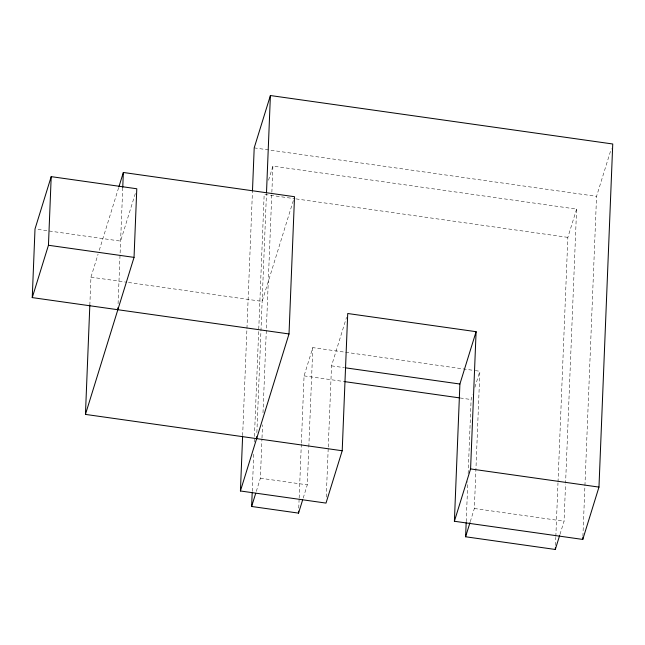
<?xml version="1.0" encoding="UTF-8"?>
<svg xmlns="http://www.w3.org/2000/svg" width="645" height="645" viewBox="0 0 645 645"><rect width="100%" height="100%" fill="white"/><g stroke="black" fill="none" stroke-linecap="round" stroke-linejoin="round"><path stroke-width="0.48" stroke-dasharray="3.23 2.42" d="M89.832 305.214L90.953 277.165L98.088 254.114M118.075 303.755L122.752 187.397M242.641 435.641L252.421 192.145M252.243 491.377L253.816 452.113M254.219 442.043L264.168 194.379L295.031 198.749M256.863 432.626L266.45 193.943M256.299 491.401L260.378 478.211L261.959 438.947M261.999 437.939L262.523 424.853M263.007 412.776L271.819 193.298M271.859 192.291L272.916 166.12L576.598 209.101L565.592 482.944M298.748 508.107L299.111 499.093M299.151 498.093L301.328 443.994M301.368 442.994L304.061 375.882L312.809 347.615L344.624 352.122M303.214 498.045L307.294 484.855L308.786 447.791M308.826 446.783L312.809 347.615M326.249 497.085L328.224 448.001M328.265 446.993L331.522 365.852L346.542 317.316M466.206 521.74L467.819 481.67M468.141 473.656L471.116 399.529L472.575 394.813M470.269 521.692L474.349 508.502L479.864 371.262L473.898 370.415M555.474 545.436L555.797 537.382M555.837 536.374L557.981 483.016M558.022 482.009L567.85 237.368L576.598 209.101M559.981 534.391L564.061 521.2L565.552 483.952M582.895 536.422L596.552 196.338L611.275 148.753M99.274 250.276L118.591 187.848M135.321 193.516L120.591 241.101L35.999 229.128M268.538 180.245L272.916 166.12M293.338 200.555L262.128 301.392L127.774 282.381M474.905 387.274L479.864 371.262M254.203 147.874L596.552 196.338M296.031 198.894L567.85 237.368M90.953 277.165L126.783 282.236M345.623 352.259L472.898 370.278M331.522 365.852L344.462 367.682M304.061 375.882L343.833 381.509M460.175 397.981L471.116 399.529M260.378 478.211L307.294 484.855M474.349 508.502L564.061 521.2"/><path stroke-width="0.97" d="M118.89 186.889L123.348 172.481L294.523 196.709L289.016 333.949L32.25 297.603L35.007 228.983L51.205 176.641L136.788 188.759L134.039 257.379L85.446 414.404L342.205 450.75L347.719 313.51L476.099 331.683L470.584 468.923L454.394 521.265L582.774 539.438L598.971 487.096L612.75 143.996L270.4 95.533L254.203 147.874L252.461 191.146M32.25 297.603L48.448 245.261L51.205 176.641M85.446 414.404L89.832 305.214M117.841 309.721L117.914 307.73M122.752 187.397L123.348 172.481M342.205 450.75L326.007 503.092L240.424 490.982L242.601 436.649M302.634 499.931L298.546 513.122L251.631 506.478L252.195 492.385M256.621 438.632L256.702 436.633M266.49 192.944L270.4 95.533M298.546 513.122L298.627 511.114M454.394 521.265L459.901 384.025L476.099 331.683M559.683 535.334L555.313 549.467L465.601 536.769L466.166 522.74M555.313 549.467L555.393 547.452M582.774 539.438L582.854 537.43M240.424 490.982L289.016 333.949M251.631 506.478L255.718 493.288M465.601 536.769L469.979 522.635M48.448 245.261L134.039 257.379M345.454 367.827L459.901 384.025M344.833 381.647L459.184 397.836M470.584 468.923L598.971 487.096"/></g></svg>
